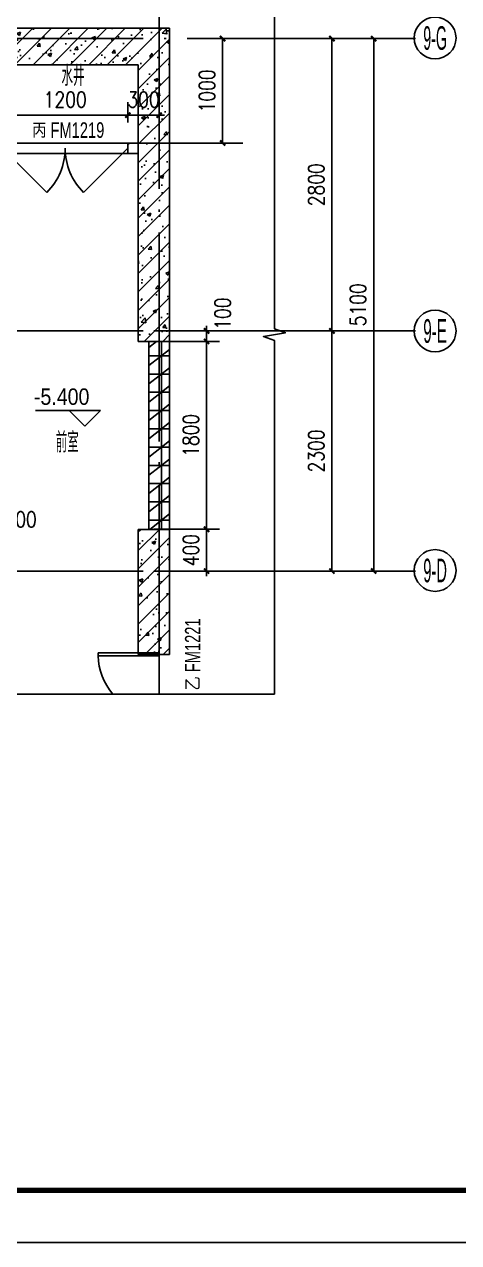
# Model space of a CAD drawing. Extents: x 718358 to 1668613, y -348838 to -159582.
# Drawn here: x 763661 to 767818, y -263294 to -251626 of the extents above; entities that cross this region are included whole.
import ezdxf
from ezdxf.enums import TextEntityAlignment as Align

# ---------------------------------------------------------------- set-up
doc = ezdxf.new("R2010")
doc.units = 0
doc.header["$LTSCALE"] = 1000
doc.linetypes.add('DOTE', pattern=[2.42, 2, -0.2, 0.02, -0.2])
for name, color, linetype in [('建-可见线', 7, 'Continuous'), ('建-图框', 4, 'Continuous'), ('建-墙体', 2, 'Continuous'), ('建-尺寸', 73, 'Continuous'), ('建-影线', 8, 'Continuous'), ('建-房间名', 7, 'Continuous'), ('建-柱子', 6, 'Continuous'), ('建-标高', 3, 'Continuous'), ('建-符号', 3, 'Continuous'), ('建-轴标', 3, 'Continuous'), ('建-轴网', 14, 'DOTE'), ('建-门', 4, 'Continuous'), ('建-门窗-编号', 7, 'Continuous')]:
    doc.layers.add(name, color=color, linetype=linetype)
doc.styles.add('_TCH_AXIS', font='gt宽度调整.shx', dxfattribs={"bigfont": 'gt国标汉字.shx'})
doc.styles.add('_TCH_DIM', font='gt单线西文.shx', dxfattribs={"width": 0.8, "bigfont": 'gt单线中文.shx'})
doc.styles.add('_TCH_WINDOW', font='gt单线西文.shx', dxfattribs={"height": 3.5, "bigfont": 'gt单线中文.shx'})
doc.styles.add('DIM_FONT', font='SIMPLEX.shx', dxfattribs={"width": 0.8, "bigfont": 'GBCBIG.shx'})
doc.dimstyles.new('DIMN50', dxfattribs={"dimscale": 0.5, "dimtxt": 300, "dimasz": 100, "dimexe": 250, "dimexo": 300, "dimgap": 150, "dimtad": 1, "dimdec": 0, "dimzin": 0, "dimdsep": 46, "dimtxsty": 'DIM_FONT', "dimblk": 'ARCHTICK', "dimcen": 0.09, "dimdle": 1, "dimclrt": 7, "dimazin": 2, "dimtfac": 1, "dimtdec": 0, "dimtix": 1, "dimtmove": 2, "dimatfit": 3, "dimldrblk": 'ARCHTICK', "dimfxl": 1, "dimtolj": 1, "dimtzin": 0, "dimarcsym": 0})
pattern_1 = [(0, (0, 0), (0, 175), []), (37.875, (200, 0), (-84.807639, 109.038328), []), (90, (200, 0), (-225, 1e-14), [])]
pattern_2 = [(45, (0, 0), (-88.388348, 88.388348), []), (50, (0, 0), (358.63009, -31.37607), [37.5, -412.5]), (355, (0, 0), (-69.37567, 376.09607), [30, -330]), (100.4514, (29.9, -2.6), (289.25469, 344.71977), [31.8701, -350.57106]), (46.1842, (0, 100), (533.62052, -82.7595), [56.25, -618.75]), (96.6356, (44.47, 93.1), (467.33135, 487.05894), [47.80514, -525.8565]), (351.1842, (0, 100), (467.33097, 487.0593), [45, -495]), (21, (50, 75), (298.45353, -201.30945), [37.5, -412.5]), (326, (50, 75), (121.65767, 362.57502), [30, -330]), (71.4514, (74.87, 58.22), (420.11131, 161.26525), [31.8701, -350.57106]), (37.5, (0, 0), (6.079928, 166.446927), [0, -326, 0, -335, 0, -331.25]), (7.5, (0, 0), (131.53477, 197.205856), [0, -191, 0, -318.5, 0, -126.25]), (327.5, (-111.5, 0), (266.911218, -11.277436), [0, -125, 0, -390, 0, -517.5]), (317.5, (-161.5, 0), (291.593085, 50.05249), [0, -162.5, 0, -259, 0, -367.5])]

# ---------------------------------------------------------------- blocks, each defined once
blk = doc.blocks.new('_ArchTick')
at = {"color": 0, "linetype": 'ByBlock', "const_width": 0.4}
blk.add_lwpolyline([(-0.5, -0.5), (0.5, 0.5)], dxfattribs=at)
blk = doc.blocks.new('*D3095')
at = {"layer": 'Defpoints', "color": 0, "transparency": 16777216}
for p in [(764952, -252496), (764652, -252717), (764952, -252717)]:
    blk.add_point(p, dxfattribs=at)
at = {"layer": '建-尺寸', "color": 0, "lineweight": -2, "transparency": 16777216}
for p, q in [((764652, -252567), (764652, -252371)), ((764952, -252567), (764952, -252371)), ((764652, -252496), (764602, -252496)), ((764652, -252496), (764952, -252496)), ((764952, -252496), (765002, -252496))]:
    blk.add_line(p, q, dxfattribs=at)
at = {"layer": '建-尺寸', "color": 0, "lineweight": -2, "transparency": 16777216, "xscale": 50, "yscale": 50, "zscale": 50}
blk.add_blockref('_ArchTick', (764652, -252496), dxfattribs=at)
at = {"layer": '建-尺寸', "color": 0, "lineweight": -2, "transparency": 16777216, "xscale": 50, "yscale": 50, "zscale": 50, "rotation": 180}
blk.add_blockref('_ArchTick', (764952, -252496), dxfattribs=at)
at = {"layer": '建-尺寸', "color": 7, "transparency": 16777216, "insert": (764802, -252346), "char_height": 150, "attachment_point": 5, "style": 'DIM_FONT'}
blk.add_mtext('\\A1;300', dxfattribs=at)
blk = doc.blocks.new('*D3096')
at = {"layer": 'Defpoints', "color": 0, "transparency": 16777216}
for p in [(764652, -252496), (763452, -252717), (764652, -252717)]:
    blk.add_point(p, dxfattribs=at)
at = {"layer": '建-尺寸', "color": 0, "lineweight": -2, "transparency": 16777216}
for p, q in [((763452, -252567), (763452, -252371)), ((764652, -252567), (764652, -252371)), ((763451, -252496), (764652, -252496))]:
    blk.add_line(p, q, dxfattribs=at)
at = {"layer": '建-尺寸', "color": 0, "lineweight": -2, "transparency": 16777216, "xscale": 50, "yscale": 50, "zscale": 50, "rotation": 180}
blk.add_blockref('_ArchTick', (763452, -252496), dxfattribs=at)
at = {"layer": '建-尺寸', "color": 0, "lineweight": -2, "transparency": 16777216, "xscale": 50, "yscale": 50, "zscale": 50}
blk.add_blockref('_ArchTick', (764652, -252496), dxfattribs=at)
at = {"layer": '建-尺寸', "color": 7, "transparency": 16777216, "insert": (764052, -252346), "char_height": 150, "attachment_point": 5, "style": 'DIM_FONT'}
blk.add_mtext('\\A1;1200', dxfattribs=at)
blk = doc.blocks.new('*D3121')
at = {"layer": 'Defpoints', "color": 0, "transparency": 16777216}
for p in [(764752, -256462), (765405, -256462), (764752, -256862)]:
    blk.add_point(p, dxfattribs=at)
at = {"layer": '建-尺寸', "color": 0, "lineweight": -2, "transparency": 16777216}
for p, q in [((764902, -256462), (765530, -256462)), ((765405, -256462), (765405, -256412)), ((765405, -256862), (765405, -256462)), ((764902, -256862), (765530, -256862)), ((765405, -256862), (765405, -256912))]:
    blk.add_line(p, q, dxfattribs=at)
at = {"layer": '建-尺寸', "color": 0, "lineweight": -2, "transparency": 16777216, "xscale": 50, "yscale": 50, "zscale": 50}
for p, rotation in [((765405, -256462), 270), ((765405, -256862), 90)]:
    blk.add_blockref('_ArchTick', p, dxfattribs=dict(at, rotation=rotation))
at = {"layer": '建-尺寸', "color": 7, "transparency": 16777216, "insert": (765255, -256662), "char_height": 150, "attachment_point": 5, "rotation": 90, "style": 'DIM_FONT'}
blk.add_mtext('\\A1;400', dxfattribs=at)
blk = doc.blocks.new('*D3122')
at = {"layer": 'Defpoints', "color": 0, "transparency": 16777216}
for p in [(764752, -254662), (765405, -254662), (764752, -256462)]:
    blk.add_point(p, dxfattribs=at)
at = {"layer": '建-尺寸', "color": 0, "lineweight": -2, "transparency": 16777216}
for p, q in [((764902, -254662), (765530, -254662)), ((765405, -256463), (765405, -254662)), ((764902, -256462), (765530, -256462))]:
    blk.add_line(p, q, dxfattribs=at)
at = {"layer": '建-尺寸', "color": 0, "lineweight": -2, "transparency": 16777216, "xscale": 50, "yscale": 50, "zscale": 50}
for p, rotation in [((765405, -254662), 90), ((765405, -256462), 270)]:
    blk.add_blockref('_ArchTick', p, dxfattribs=dict(at, rotation=rotation))
at = {"layer": '建-尺寸', "color": 7, "transparency": 16777216, "insert": (765255, -255562), "char_height": 150, "attachment_point": 5, "rotation": 90, "style": 'DIM_FONT'}
blk.add_mtext('\\A1;1800', dxfattribs=at)
blk = doc.blocks.new('*D3123')
at = {"layer": 'Defpoints', "color": 0, "transparency": 16777216}
for p in [(764752, -254562), (765405, -254562), (764752, -254662)]:
    blk.add_point(p, dxfattribs=at)
at = {"layer": '建-尺寸', "color": 0, "lineweight": -2, "transparency": 16777216}
for p, q in [((764902, -254562), (765530, -254562)), ((765405, -254562), (765405, -254512)), ((765405, -254662), (765405, -254562)), ((764902, -254662), (765530, -254662)), ((765405, -254662), (765405, -254712))]:
    blk.add_line(p, q, dxfattribs=at)
at = {"layer": '建-尺寸', "color": 0, "lineweight": -2, "transparency": 16777216, "xscale": 50, "yscale": 50, "zscale": 50}
for p, rotation in [((765405, -254562), 270), ((765405, -254662), 90)]:
    blk.add_blockref('_ArchTick', p, dxfattribs=dict(at, rotation=rotation))
at = {"layer": '建-尺寸', "color": 7, "transparency": 16777216, "insert": (765560, -254396), "char_height": 150, "attachment_point": 5, "rotation": 90, "style": 'DIM_FONT'}
blk.add_mtext('\\A1;100', dxfattribs=at)
blk = doc.blocks.new('*D3128')
at = {"layer": 'Defpoints', "color": 0, "transparency": 16777216}
for p in [(763252, -256247), (763452, -256247), (763452, -256523)]:
    blk.add_point(p, dxfattribs=at)
at = {"layer": '建-尺寸', "color": 0, "lineweight": -2, "transparency": 16777216}
for p, q in [((763252, -256397), (763252, -256648)), ((763452, -256397), (763452, -256648)), ((763251, -256523), (763452, -256523))]:
    blk.add_line(p, q, dxfattribs=at)
at = {"layer": '建-尺寸', "color": 0, "lineweight": -2, "transparency": 16777216, "xscale": 50, "yscale": 50, "zscale": 50, "rotation": 180}
blk.add_blockref('_ArchTick', (763252, -256523), dxfattribs=at)
at = {"layer": '建-尺寸', "color": 0, "lineweight": -2, "transparency": 16777216, "xscale": 50, "yscale": 50, "zscale": 50}
blk.add_blockref('_ArchTick', (763452, -256523), dxfattribs=at)
at = {"layer": '建-尺寸', "color": 7, "transparency": 16777216, "insert": (763625, -256368), "char_height": 150, "attachment_point": 5, "style": 'DIM_FONT'}
blk.add_mtext('\\A1;200', dxfattribs=at)
blk = doc.blocks.new('*D3233')
at = {"layer": 'Defpoints', "color": 0, "transparency": 16777216}
for p in [(765375, -251762), (765559, -251762), (765375, -252763)]:
    blk.add_point(p, dxfattribs=at)
at = {"layer": '建-尺寸', "color": 0, "lineweight": -2, "transparency": 16777216}
for p, q in [((765525, -251762), (765684, -251762)), ((765559, -252763), (765559, -251762)), ((765525, -252763), (765684, -252763))]:
    blk.add_line(p, q, dxfattribs=at)
at = {"layer": '建-尺寸', "color": 0, "lineweight": -2, "transparency": 16777216, "xscale": 50, "yscale": 50, "zscale": 50}
for p, rotation in [((765559, -251762), 90), ((765559, -252763), 270)]:
    blk.add_blockref('_ArchTick', p, dxfattribs=dict(at, rotation=rotation))
at = {"layer": '建-尺寸', "color": 7, "transparency": 16777216, "insert": (765409, -252263), "char_height": 150, "attachment_point": 5, "rotation": 90, "style": 'DIM_FONT'}
blk.add_mtext('\\A1;1000', dxfattribs=at)
blk = doc.blocks.new('*D3307')
at = {"layer": 'Defpoints', "color": 0, "transparency": 16777216}
for p in [(766631, -251762), (767005, -251762), (766631, -256862)]:
    blk.add_point(p, dxfattribs=at)
at = {"layer": '建-尺寸', "color": 0, "lineweight": -2, "transparency": 16777216}
for p, q in [((766781, -251762), (767130, -251762)), ((767005, -256863), (767005, -251762)), ((766781, -256862), (767130, -256862))]:
    blk.add_line(p, q, dxfattribs=at)
at = {"layer": '建-尺寸', "color": 0, "lineweight": -2, "transparency": 16777216, "xscale": 50, "yscale": 50, "zscale": 50}
for p, rotation in [((767005, -251762), 90), ((767005, -256862), 270)]:
    blk.add_blockref('_ArchTick', p, dxfattribs=dict(at, rotation=rotation))
at = {"layer": '建-尺寸', "color": 7, "transparency": 16777216, "insert": (766855, -254312), "char_height": 150, "attachment_point": 5, "rotation": 90, "style": 'DIM_FONT'}
blk.add_mtext('\\A1;5100', dxfattribs=at)
blk = doc.blocks.new('*D3308')
at = {"layer": 'Defpoints', "color": 0, "transparency": 16777216}
for p in [(766055, -251762), (766605, -251762), (766055, -254562)]:
    blk.add_point(p, dxfattribs=at)
at = {"layer": '建-尺寸', "color": 0, "lineweight": -2, "transparency": 16777216}
for p, q in [((766205, -251762), (766730, -251762)), ((766605, -254563), (766605, -251762)), ((766205, -254562), (766730, -254562))]:
    blk.add_line(p, q, dxfattribs=at)
at = {"layer": '建-尺寸', "color": 0, "lineweight": -2, "transparency": 16777216, "xscale": 50, "yscale": 50, "zscale": 50}
for p, rotation in [((766605, -251762), 90), ((766605, -254562), 270)]:
    blk.add_blockref('_ArchTick', p, dxfattribs=dict(at, rotation=rotation))
at = {"layer": '建-尺寸', "color": 7, "transparency": 16777216, "insert": (766455, -253162), "char_height": 150, "attachment_point": 5, "rotation": 90, "style": 'DIM_FONT'}
blk.add_mtext('\\A1;2800', dxfattribs=at)
blk = doc.blocks.new('*D3309')
at = {"layer": 'Defpoints', "color": 0, "transparency": 16777216}
for p in [(766055, -254562), (766605, -254562), (766055, -256862)]:
    blk.add_point(p, dxfattribs=at)
at = {"layer": '建-尺寸', "color": 0, "lineweight": -2, "transparency": 16777216}
for p, q in [((766205, -254562), (766730, -254562)), ((766605, -256863), (766605, -254562)), ((766205, -256862), (766730, -256862))]:
    blk.add_line(p, q, dxfattribs=at)
at = {"layer": '建-尺寸', "color": 0, "lineweight": -2, "transparency": 16777216, "xscale": 50, "yscale": 50, "zscale": 50}
for p, rotation in [((766605, -254562), 90), ((766605, -256862), 270)]:
    blk.add_blockref('_ArchTick', p, dxfattribs=dict(at, rotation=rotation))
at = {"layer": '建-尺寸', "color": 7, "transparency": 16777216, "insert": (766455, -255712), "char_height": 150, "attachment_point": 5, "rotation": 90, "style": 'DIM_FONT'}
blk.add_mtext('\\A1;2300', dxfattribs=at)

msp = doc.modelspace()

# ---------------------------------------------------------------- hatches: boundary and pattern name
at = {"layer": '建-影线'}
h = msp.add_hatch(dxfattribs=at)
h.set_pattern_fill('钢筋混凝土', color=256, scale=50, style=0)
h.set_pattern_definition(pattern_2)
h.paths.add_polyline_path([(763151.9, -251662.4), (763151.9, -252012.4), (764751.9, -252012.4), (764751.9, -254662.4), (765051.9, -254662.4), (765051.9, -251662.4)])
h = msp.add_hatch(dxfattribs=at)
h.set_pattern_fill('空心砖', color=256, scale=50, style=0)
h.set_pattern_definition(pattern_1)
h.paths.add_polyline_path([(764751.9, -252762.6), (764651.9, -252762.6), (764651.9, -252862.6), (764751.9, -252862.6)])
h = msp.add_hatch(dxfattribs=at)
h.set_pattern_fill('空心砖', color=256, scale=50, style=0)
h.set_pattern_definition(pattern_1)
h.paths.add_polyline_path([(765051.9, -254662.4), (764851.9, -254662.4), (764851.9, -256462.4), (765051.9, -256462.4)])
h = msp.add_hatch(dxfattribs=at)
h.set_pattern_fill('钢筋混凝土', color=256, scale=50, style=0)
h.set_pattern_definition(pattern_2)
h.paths.add_polyline_path([(764751.9, -256462.4), (764751.9, -257662.4), (765051.9, -257662.4), (765051.9, -256462.4)])

# ---------------------------------------------------------------- linework, layer by layer
at = {"layer": '建-可见线'}
msp.add_lwpolyline([(766054.9, -254562.4), (765051.9, -254562.4)], dxfattribs=at)
at = {"layer": '建-图框'}
msp.add_lwpolyline([(749908.1, -263294.4), (802458.1, -263294.4), (802458.1, -233594.4), (749908.1, -233594.4)], close=True, dxfattribs=at)
at = {"layer": '建-图框', "const_width": 50}
msp.add_lwpolyline([(751158.1, -262794.4), (801958.1, -262794.4), (801958.1, -234094.4), (751158.1, -234094.4)], close=True, dxfattribs=at)
at = {"layer": '建-墙体'}
for p, q in [((764751.9, -252762.6), (764651.9, -252762.6)), ((764651.9, -252762.6), (764651.9, -252862.6)), ((764651.9, -252862.6), (764751.9, -252862.6)), ((764851.9, -254662.4), (764851.9, -256462.4)), ((765051.9, -254662.4), (765051.9, -256462.4))]:
    msp.add_line(p, q, dxfattribs=at)
at = {"layer": '建-柱子'}
for p, q in [((765051.9, -251662.4), (763151.9, -251662.4)), ((765051.9, -254662.4), (765051.9, -251662.4)), ((763151.9, -252012.4), (764751.9, -252012.4)), ((764751.9, -252012.4), (764751.9, -254662.4)), ((764751.9, -254662.4), (765051.9, -254662.4)), ((764751.9, -256462.4), (764751.9, -257662.4)), ((765051.9, -256462.4), (764751.9, -256462.4)), ((765051.9, -257662.4), (765051.9, -256462.4)), ((764751.9, -257662.4), (765051.9, -257662.4))]:
    msp.add_line(p, q, dxfattribs=at)
at = {"layer": '建-标高'}
for p, q in [((764391.1, -255322.7), (763767.9, -255322.7)), ((764241.1, -255472.7), (764091.1, -255322.7)), ((764241.1, -255472.7), (764391.1, -255322.7))]:
    msp.add_line(p, q, dxfattribs=at)
at = {"layer": '建-符号'}
for points in [[(766054.9, -251154.9), (766054.9, -254541.1), (766159.9, -254579.3), (765949.9, -254616.3), (766054.9, -254653.6), (766054.9, -258039.8)], [(766054.9, -258039.8), (759643.6, -258039.8), (759605.3, -258144.8), (759568.3, -257934.8), (759531.1, -258039.8), (753119.8, -258039.8)]]:
    msp.add_lwpolyline(points, dxfattribs=at)
at = {"layer": '建-轴标'}
for p, q in [((766054.9, -251762.4), (767404.9, -251762.4)), ((766054.9, -254562.4), (767404.9, -254562.4)), ((766054.9, -256862.4), (767404.9, -256862.4))]:
    msp.add_line(p, q, dxfattribs=at)
for centre in [(767593, -251756.5), (767593, -254562.4), (767593, -256856.5)]:
    msp.add_circle(centre, 200, dxfattribs=at)
at = {"layer": '建-轴网'}
for p, q in [((764951.9, -258039.8), (764951.9, -251154.9)), ((753119.8, -251762.4), (766054.9, -251762.4)), ((765751.9, -252762.6), (762251.9, -252762.6)), ((753119.8, -254562.4), (766054.9, -254562.4)), ((753119.8, -256862.4), (766054.9, -256862.4))]:
    msp.add_line(p, q, dxfattribs=at)
at = {"layer": '建-门'}
for p, q in [((764651.9, -252762.6), (763451.9, -252762.6)), ((763451.9, -252812.6), (763876.1, -253236.9)), ((764651.9, -252812.6), (764227.6, -253236.9)), ((764651.9, -252862.6), (763451.9, -252862.6)), ((764951.9, -257644.5), (764366.9, -257644.5)), ((764366.9, -257674.5), (764366.9, -257644.5)), ((764951.9, -257674.5), (764366.9, -257674.5)), ((764951.9, -257644.5), (764951.9, -257674.5))]:
    msp.add_line(p, q, dxfattribs=at)
for centre, radius, start, end in [((763451.9, -252812.6), 600, 315, 360), ((764651.9, -252812.6), 600, 180, 225), ((764951.9, -257659.5), 585, 181.46928, 220.55118)]:
    msp.add_arc(centre, radius, start, end, dxfattribs=at)

# ---------------------------------------------------------------- texts
at = {"layer": '建-房间名', "style": 'DIM_FONT', "width": 0.8}
for s, p in [('水井', (764015.9, -252214.8)), ('前室', (763959.7, -255726.3))]:
    msp.add_text(s, height=192.91, dxfattribs=at).set_placement(p)
at = {"layer": '建-标高', "style": '_TCH_DIM', "width": 0.888889}
msp.add_text('-5.400', height=157.5, dxfattribs=at).set_placement((763752.9, -255270.2))
at = {"layer": '建-轴标', "style": '_TCH_AXIS'}
for s, width, p, p2 in [('9-G', 0.344262, (767479.9, -251869.6), (767706.2, -251869.6)), ('9-E', 0.355932, (767479.8, -254675.6), (767706.1, -254675.6)), ('9-D', 0.35, (767479.9, -256969.6), (767706.2, -256969.6))]:
    msp.add_text(s, height=226.27, dxfattribs=dict(at, width=width)).set_placement(p, p2, align=Align.FIT)
at = {"layer": '建-门窗-编号', "style": '_TCH_WINDOW'}
for s, rotation, p in [('丙', 360, (763736.4, -252712.6)), ('乙', 90, (765347, -258005.9))]:
    msp.add_text(s, height=143.3, rotation=rotation, dxfattribs=at).set_placement(p)
at = {"layer": '建-门窗-编号', "style": '_TCH_WINDOW', "width": 0.705882}
for s, rotation, p in [('FM1219', 360, (763911.4, -252712.6)), ('FM1221', 90, (765347, -257830.9))]:
    msp.add_text(s, height=148.75, rotation=rotation, dxfattribs=at).set_placement(p)

# ---------------------------------------------------------------- dimensions: what is measured, and where the dimension line sits
at = {"layer": '建-尺寸'}
for p1, p2, distance, picture, middle in [((765374.7, -252762.6), (765374.7, -251762.4), -183.9, '*D3233', (765408.5, -252262.5)), ((766054.9, -254562.4), (766054.9, -251762.4), -550, '*D3308', (766454.9, -253162.4)), ((766630.5, -256862.4), (766630.5, -251762.4), -374.3, '*D3307', (766854.9, -254312.4)), ((763451.9, -252716.7), (764651.9, -252716.7), 220.4, '*D3096', (764051.9, -252346.2)), ((764651.9, -252716.7), (764951.9, -252716.7), 220.4, '*D3095', (764801.9, -252346.2)), ((766054.9, -256862.4), (766054.9, -254562.4), -550, '*D3309', (766454.9, -255712.4)), ((764751.9, -256462.4), (764751.9, -254662.4), -652.9, '*D3122', (765254.8, -255562.4)), ((764751.9, -256862.4), (764751.9, -256462.4), -652.9, '*D3121', (765254.8, -256662.4))]:
    dim = msp.add_aligned_dim(p1=p1, p2=p2, distance=distance, dimstyle='DIMN50', dxfattribs=at)
    dim.commit()
    dim.dimension.update_dxf_attribs({"geometry": picture, "text_midpoint": middle})
for base, p1, p2, angle, picture, middle in [((765404.8, -254562.4), (764751.9, -254662.4), (764751.9, -254562.4), 90, '*D3123', (765559.8, -254395.9)), ((763451.9, -256523.3), (763251.9, -256247), (763451.9, -256247), 0, '*D3128', (763625.3, -256368.3))]:
    dim = msp.add_linear_dim(base=base, p1=p1, p2=p2, angle=angle, dimstyle='DIMN50', dxfattribs=at)
    dim.commit()
    dim.dimension.update_dxf_attribs({"geometry": picture, "text_midpoint": middle, "dimtype": 161})

doc.saveas('drawing.dxf')
